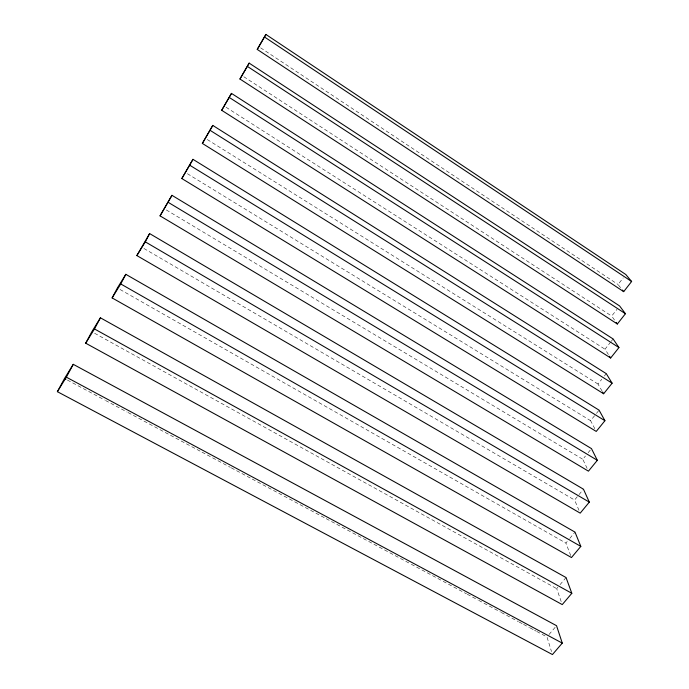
<?xml version="1.0" encoding="UTF-8"?>
<svg xmlns="http://www.w3.org/2000/svg" width="689" height="689" viewBox="0 0 689 689"><rect width="100%" height="100%" fill="white"/><g stroke="black" fill="none" stroke-linecap="round" stroke-linejoin="round"><path stroke-width="0.52" stroke-dasharray="3.44 2.58" d="M620.565 287.675L618.059 284.497L623.235 277.848M614.51 320.032L611.694 316.07L616.974 309.327M608.396 354.482L605.002 349.211L610.618 342.114M611.238 341.322L613.107 338.954M602.1 391.102L597.983 384.031L601.807 379.234M604.356 376.039L606.268 373.645M594.831 428.739L590.585 420.678L595.804 414.192M596.459 413.383L599.068 410.144M587.14 468.425L582.799 459.287L585.469 456.006M588.139 452.716L591.481 448.617M579.001 510.325L574.583 500.025L578.39 495.391M579.027 494.616L583.471 489.207M570.742 555.61L565.902 543.078L569.148 539.16M569.803 538.376L575.005 532.115M561.208 601.6L556.703 588.639L559.373 585.469M560.036 584.677L566.039 577.537M549.012 634.526L556.54 625.698M67.393 380.052L104.607 399.99M105.546 400.49L127.129 412.056M128.059 412.556L201.11 451.683M202.006 452.156L230.376 467.357M231.263 467.831L251.364 478.597M252.234 479.062L325.346 518.223M326.173 518.671L389.035 552.337M389.828 552.767L410.523 563.852M411.307 564.274L466.487 593.832M467.254 594.237L477.908 599.947M478.666 600.352L500.515 612.056M501.256 612.452L518.369 621.616M519.11 622.012L522.805 623.993M523.537 624.389L529.428 627.541M530.16 627.937L533.829 629.901M534.561 630.289L536.025 631.072M536.757 631.469L546.963 636.937L551.527 651.613M94.608 333.261L556.703 588.639M120.058 289.501L565.902 543.078M143.923 248.479L574.583 500.025M166.325 209.956L582.799 459.287M187.408 173.706L590.585 420.678M207.286 139.531L597.983 384.031M226.052 107.26L605.002 349.211M243.811 76.737L611.694 316.07M260.623 47.834L618.059 284.497"/><path stroke-width="1.03" d="M257.238 49.419L265.902 34.45L625.819 274.523L631.615 281.508L623.691 291.645L257.238 49.419L265.902 34.45M239.953 79.02L249.16 63.121L619.618 305.959L625.44 313.719L617.335 324.002L239.953 79.02L249.16 63.121M221.686 110.3L231.478 93.394L613.107 338.954L618.946 347.575L610.661 357.996L221.686 110.3L231.478 93.394M202.351 143.424L212.78 125.415L606.268 373.645L612.116 383.187L603.642 393.755L202.351 143.424L212.78 125.415M181.836 178.546L192.972 159.331L599.068 410.144L604.925 420.712L596.243 431.426L181.836 178.546L192.972 159.331M160.046 215.864L171.957 195.323L591.481 448.617L597.329 460.304L588.44 471.164L160.046 215.864L171.957 195.323M136.861 255.576L145.31 241.865L149.616 233.58L583.471 489.207L589.31 502.126L580.207 513.133L136.861 255.576L149.616 233.58M112.126 297.924L120.747 283.954L125.82 274.325L575.005 532.115L580.818 546.394L571.482 557.539L112.126 297.924L117.397 287.985L125.82 274.325M85.694 343.191L94.488 328.954L100.422 317.81L566.039 577.537L571.827 593.307L562.25 604.597L85.694 343.191L91.835 331.728L100.422 317.81M57.385 391.679L66.351 377.167L73.258 364.326L556.54 625.698L562.267 643.121L552.44 654.55L57.385 391.679L64.499 378.502L73.258 364.326M66.351 377.167L562.267 643.121M64.499 378.502L65.946 379.277M94.488 328.954L571.827 593.307M120.747 283.954L580.818 546.394M145.31 241.865L589.31 502.126M168.331 202.411L597.329 460.304M189.957 165.351L604.925 420.712M210.317 130.479L612.116 383.187M229.497 97.597L618.946 347.575M247.618 66.549L625.44 313.719M264.765 37.172L631.615 281.508M622.434 290.052L623.691 291.645M616.207 322.418L617.335 324.002M609.532 356.239L610.661 357.996M602.608 391.989L603.642 393.755"/></g></svg>
